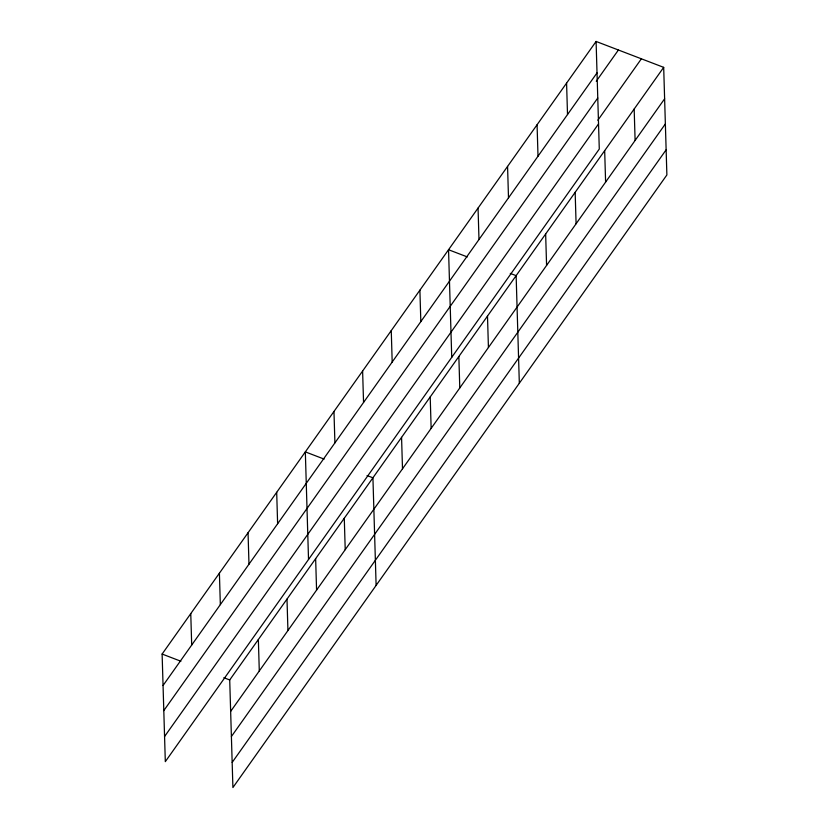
<?xml version="1.0" encoding="UTF-8"?>
<svg xmlns="http://www.w3.org/2000/svg" width="829" height="829" viewBox="0 0 829 829"><rect width="100%" height="100%" fill="white"/><g stroke="black" fill="none" stroke-linecap="round" stroke-linejoin="round"><path stroke-width="1.24" d="M596.092 41.45L599.284 149.044L165.313 761.644L162.121 654.05L596.092 41.45L663.687 67.356L666.879 174.95L232.908 787.55L229.716 679.956L663.687 67.356M163.054 685.49L597.025 72.89M596.269 81.242L618.403 49.999M163.8 710.619L597.771 98.019M597.854 120.246L641.387 58.807M164.567 736.515L598.538 123.915M230.649 711.396L664.62 98.796M231.395 736.525L665.366 123.925M232.161 762.421L666.133 149.821M467.328 256.928L448.541 249.736L451.732 357.33M510.27 273.394L516.135 275.642L519.327 383.236M324.118 459.09L305.331 451.888L308.523 559.482M367.05 475.545L372.926 477.794L376.117 585.388M162.121 654.05L180.898 661.252M223.84 677.707L229.716 679.956M634.175 109.013L635.107 140.453M604.673 150.671L605.605 182.111M575.16 192.328L576.093 223.768M566.58 83.107L567.513 114.547M545.648 233.985L546.58 265.425M537.078 124.764L538.011 156.204M507.566 166.422L508.498 197.862M487.493 316.067L488.426 347.506M478.053 208.079L478.986 239.519M458.851 356.501L459.784 387.941M430.21 396.936L431.142 428.375M419.899 290.16L420.831 321.6M401.568 437.37L402.5 468.799M391.257 330.595L392.19 362.035M362.615 371.029L363.548 402.469M344.284 518.229L345.216 549.668M333.973 411.464L334.906 442.893M315.642 558.663L316.574 590.103M287 599.087L287.932 630.527M276.689 492.322L277.622 523.762M258.358 639.522L259.29 670.962M248.047 532.757L248.98 564.197M219.405 573.191L220.338 604.621M190.763 613.615L191.696 645.055"/></g></svg>
